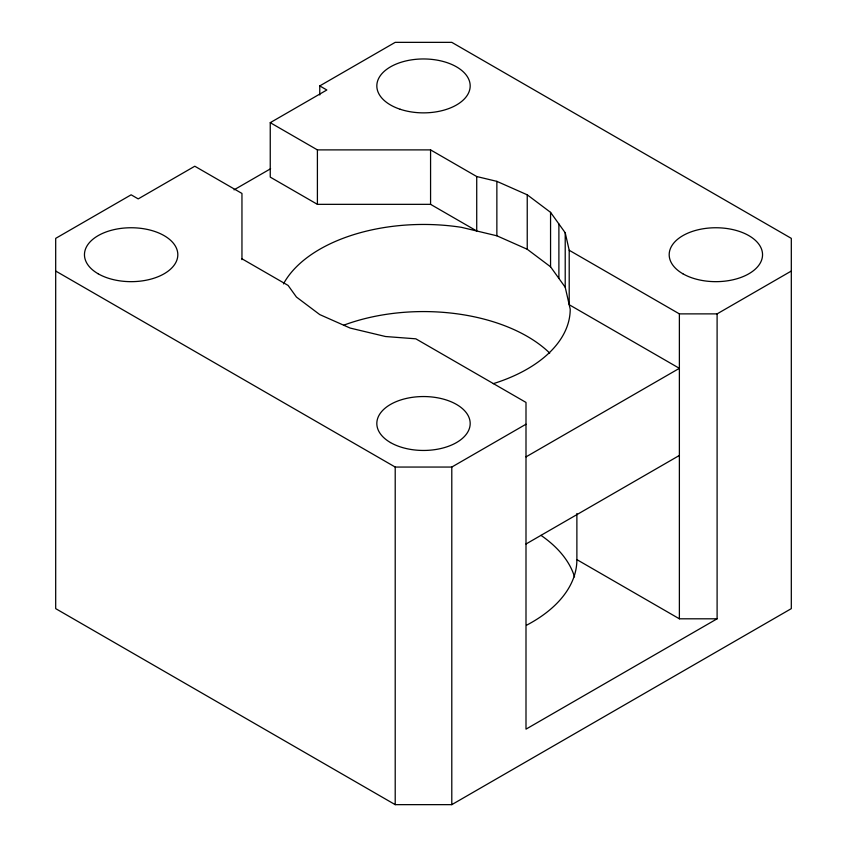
<?xml version="1.0" encoding="UTF-8"?>
<svg xmlns="http://www.w3.org/2000/svg" width="847" height="847" viewBox="0 0 847 847"><rect width="100%" height="100%" fill="white"/><g stroke="black" fill="none" stroke-linecap="round" stroke-linejoin="round"><path stroke-width="1.27" d="M319.764 94.98L319.764 85.907L395.21 42.35L451.79 42.35L791.31 238.367L791.31 608.633L451.79 804.65L395.21 804.65L55.69 608.633L55.69 238.367L131.137 194.81L138.209 198.897L194.799 166.224L241.956 193.444L241.956 259.658M270.246 122.667L317.403 149.887L430.572 149.887L476.723 176.536L476.723 230.987L430.572 204.339L317.403 204.339L270.246 177.118L270.246 122.667L326.836 89.994L319.764 85.907M234.026 189.855L270.606 168.744M55.69 271.04L395.21 467.057L451.79 467.057L525.998 424.22M476.723 176.536L496.861 181.353L527.236 194.81L550.561 212.353L565.214 232.777L569.205 250.267L679.379 313.877L717.102 313.877L791.31 271.04M525.998 456.882L679.379 368.329L569.205 304.719L569.205 250.267M525.998 544.007L679.379 455.453M717.102 313.877L717.102 618.808L525.998 729.14L525.998 402.431L415.824 338.821L385.533 336.524L350.139 328.064L319.764 314.597L296.439 297.053L288.107 285.428L241.956 258.79M576.881 513.515L576.881 559.623L679.379 618.808L717.102 618.808M493.293 383.659A146.711 84.7 0 0 0 570.211 309.155L565.214 287.228L550.561 266.805L527.236 249.262L496.861 235.794L461.467 227.335A146.711 84.7 0 0 0 283.47 283.893M679.379 313.877L679.379 618.808M565.214 232.777L565.214 287.228M558.893 223.979L558.893 278.419M550.561 212.353L550.561 266.805M527.236 194.81L527.236 249.262M496.861 181.353L496.861 235.794M451.79 467.057L451.79 804.65M430.572 149.887L430.572 204.339M395.21 467.057L395.21 804.65M317.403 149.887L317.403 204.339M540.979 535.357A153.381 88.554 0 0 1 574.541 576.902M576.881 559.623A153.381 88.554 0 0 1 526.601 625.192M343.882 325.132A146.711 84.7 0 0 1 549.724 353.104M682.851 273.761A46.68 26.956 0 0 0 760.955 261.681A46.68 26.956 0 0 0 703.783 228.669A46.68 26.956 0 0 0 682.851 273.761M390.488 442.558A46.68 26.956 0 0 0 468.592 430.477A46.68 26.956 0 0 0 411.42 397.465A46.68 26.956 0 0 0 390.488 442.558M400.155 109.252A46.68 26.956 0 0 0 470.18 85.907A46.68 26.956 0 0 0 400.155 62.572A46.68 26.956 0 0 0 400.155 109.252M98.125 273.761A46.68 26.956 0 0 0 176.229 261.681A46.68 26.956 0 0 0 119.056 228.669A46.68 26.956 0 0 0 98.125 273.761"/></g></svg>
